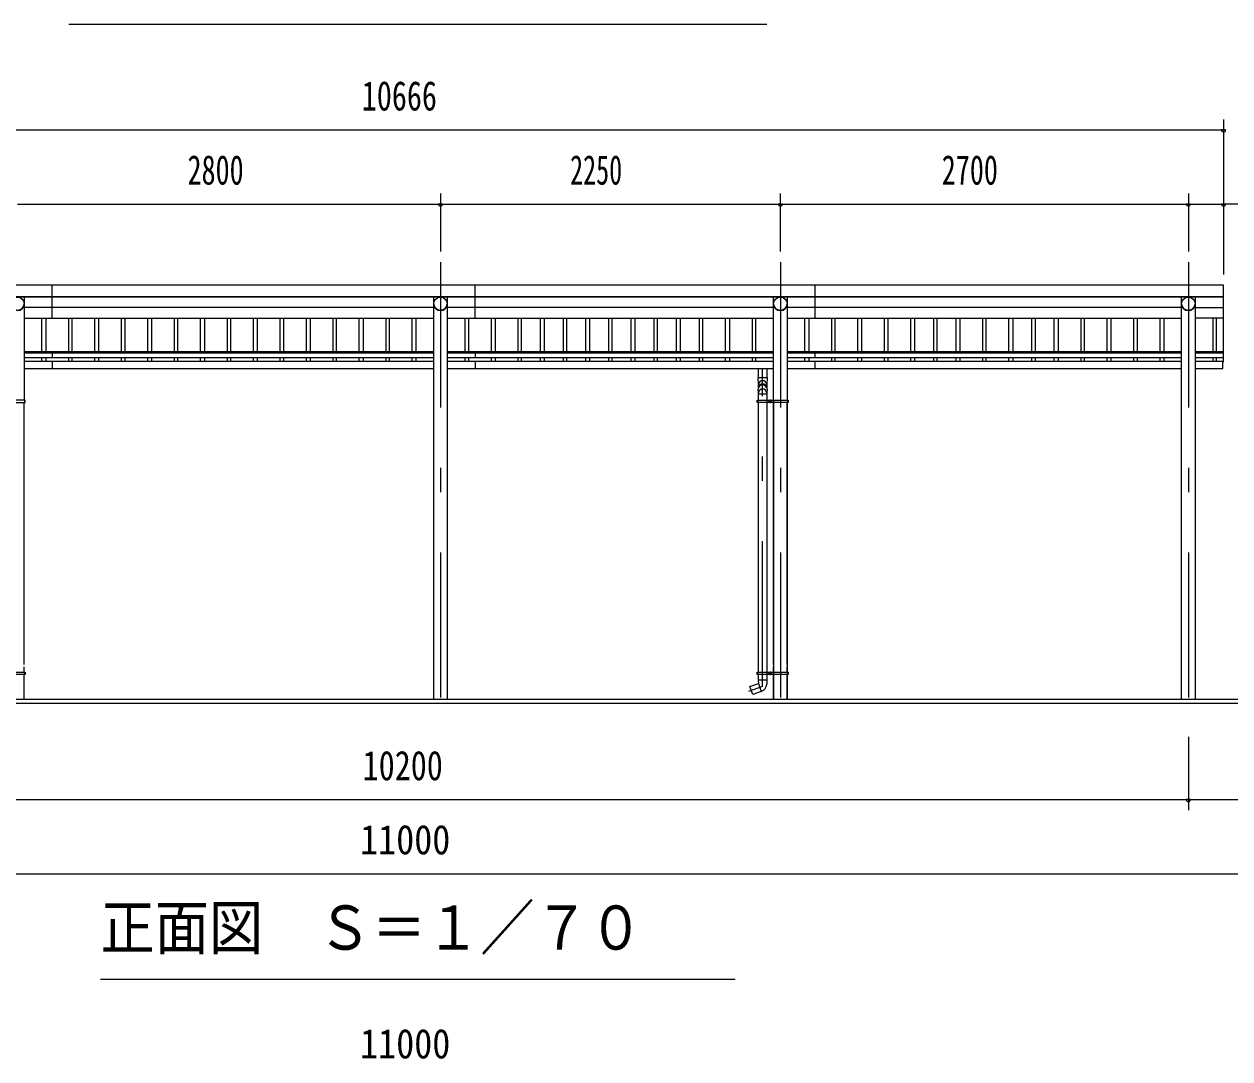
# Model space of a CAD drawing. Units: millimetres, scale not verified, with parts at other scales. Extents: x -31546 to 31551, y -14700 to 14700.
# Drawn here: x -4585 to 3396, y 778 to 7623 of the extents above; entities that cross this region are included whole.
import ezdxf
from ezdxf.enums import TextEntityAlignment as Align

# ---------------------------------------------------------------- set-up
doc = ezdxf.new("R2010")
doc.units = ezdxf.units.MM
doc.header["$LTSCALE"] = 80
doc.linetypes.add('USER3', pattern=[24, 12, -5, 2, -5])
for name, color, linetype, lineweight in [('0-2_1-07BOLD', 7, 'Continuous', 18), ('0-3_1-27CENTER', 3, 'USER3', 18), ('0-4_1-47THIN', 4, 'Continuous', 18), ('0-5_1-57DIM', 3, 'Continuous', 18)]:
    doc.layers.add(name, color=color, linetype=linetype, lineweight=lineweight)
doc.styles.add('ＭＳ ゴシック', font='')
doc.styles.get('ＭＳ ゴシック').set_extended_font_data('MS Gothic')

msp = doc.modelspace()

# ---------------------------------------------------------------- linework, layer by layer
at = {"layer": '0-2_1-07BOLD'}
for p, q in [((-4399.41, 5678.35), (-4399.41, 5896.54)), ((-1599.42, 5678.35), (-1599.42, 5896.54)), ((650.59, 5678.35), (650.59, 5896.54)), ((-7312.41, 5821.4), (3353.58, 5821.4)), ((3353.59, 5817.32), (-7312.41, 5817.32)), ((-4584.86, 5817.32), (-4584.86, 5135.54)), ((-1873.96, 5747.84), (-4584.86, 5747.84)), ((-1873.97, 3157.54), (-1873.97, 5817.32)), ((376.03, 5747.84), (-1784.87, 5747.84)), ((-1784.86, 5817.32), (-1784.86, 3157.54)), ((376.03, 5135.54), (376.03, 5817.32)), ((3076.03, 5747.84), (465.13, 5747.84)), ((465.14, 5817.32), (465.14, 5135.54)), ((3076.04, 3157.54), (3076.04, 5817.32)), ((3165.13, 5817.32), (3165.13, 3157.54)), ((3165.13, 5747.84), (3353.58, 5747.84)), ((-4584.86, 5678.35), (-1873.96, 5678.35)), ((-1784.87, 5678.35), (376.03, 5678.35)), ((465.13, 5678.35), (3076.03, 5678.35)), ((3353.58, 5678.35), (3165.13, 5678.35)), ((-4584.86, 5456.73), (-1873.96, 5456.73)), ((-1873.96, 5446.3), (-4584.86, 5446.3)), ((-4399.41, 5456.73), (-4399.41, 5416.69)), ((-1784.87, 5456.73), (376.03, 5456.73)), ((376.03, 5446.3), (-1784.87, 5446.3)), ((-1599.42, 5456.73), (-1599.42, 5416.69)), ((465.13, 5456.73), (3076.03, 5456.73)), ((3076.03, 5446.3), (465.13, 5446.3)), ((650.59, 5416.69), (650.59, 5456.73)), ((3165.14, 5456.73), (3353.58, 5456.73)), ((3353.58, 5446.3), (3165.14, 5446.3)), ((-4584.86, 5416.69), (-1873.96, 5416.69)), ((-1873.96, 5390.36), (-4584.86, 5390.36)), ((-4399.41, 5390.36), (-4399.41, 5345.36)), ((-1784.87, 5416.69), (376.03, 5416.69)), ((376.03, 5390.36), (-1784.87, 5390.36)), ((-1599.42, 5390.36), (-1599.42, 5345.36)), ((465.13, 5416.69), (3076.03, 5416.69)), ((3076.03, 5390.36), (465.13, 5390.36)), ((650.59, 5345.36), (650.59, 5390.36)), ((3165.13, 5416.69), (3353.58, 5416.69)), ((3348.58, 5387.78), (3353.58, 5387.78)), ((-4584.86, 5345.36), (-1873.96, 5345.36)), ((-1784.87, 5345.36), (376.03, 5345.36)), ((275.07, 5285.74), (275.07, 5345.36)), ((330.07, 5345.36), (330.07, 5285.74)), ((465.13, 5345.36), (3076.03, 5345.36)), ((3165.13, 5345.36), (3348.58, 5345.36)), ((-4584.86, 3386.14), (-4584.86, 5117.54)), ((-4583.28, 5135.54), (-4583.28, 5119.54)), ((-4577.18, 5127.54), (-4583.28, 5127.54)), ((273.47, 5127.54), (267.37, 5127.54)), ((273.47, 5119.54), (273.47, 5135.54)), ((275.07, 5176.09), (330.07, 5176.09)), ((275.07, 3335.54), (275.07, 5119.54)), ((330.07, 5119.54), (330.07, 3335.54)), ((331.67, 5135.54), (331.67, 5119.54)), ((374.42, 5135.54), (374.42, 5119.54)), ((376.02, 5119.54), (376.02, 3335.54)), ((376.03, 3386.14), (376.03, 5117.54)), ((465.13, 5119.54), (465.13, 3335.54)), ((465.14, 3386.14), (465.14, 5117.54)), ((466.72, 5135.54), (466.72, 5119.54)), ((472.82, 5127.54), (466.72, 5127.54)), ((-4584.86, 3335.54), (-4584.86, 3370.14)), ((376.03, 3335.54), (376.03, 3370.14)), ((465.14, 3335.54), (465.14, 3370.14)), ((-4584.86, 3157.54), (-4584.86, 3319.54)), ((-4583.28, 3319.54), (-4583.28, 3335.54)), ((-4583.28, 3327.54), (-4577.18, 3327.54)), ((273.47, 3327.54), (267.37, 3327.54)), ((273.47, 3319.54), (273.47, 3335.54)), ((331.58, 3282.63), (273.57, 3282.63)), ((275.07, 3282.63), (275.07, 3319.54)), ((331.58, 3282.63), (329.82, 3256.84)), ((330.07, 3319.54), (330.07, 3282.63)), ((331.67, 3335.54), (331.67, 3319.54)), ((374.42, 3335.54), (374.42, 3319.54)), ((376.02, 3157.54), (376.02, 3319.54)), ((376.03, 3319.54), (376.03, 3157.54)), ((465.13, 3157.54), (465.13, 3319.54)), ((465.14, 3319.54), (465.14, 3157.54)), ((466.72, 3319.54), (466.72, 3335.54)), ((472.82, 3327.54), (466.72, 3327.54)), ((3670.58, 3127.54), (-7629.41, 3127.54))]:
    msp.add_line(p, q, dxfattribs=at)
for points in [[(3353.58, 5387.78), (3353.58, 5896.54), (-7312.41, 5896.54), (-7312.41, 5387.78), (-7307.41, 5387.78)], [(3348.58, 5345.36), (3348.58, 5390.36), (3165.13, 5390.36)], [(275.07, 5217.98), (275.07, 5236.07), (273.07, 5285.74), (332.07, 5285.74)], [(332.07, 5285.74), (330.07, 5236.07), (330.07, 5217.97)], [(275.07, 5135.54), (275.07, 5183.03), (273.07, 5208.87)], [(332.07, 5209), (330.07, 5183.03), (330.07, 5135.54)], [(273.58, 3282.63), (275.07, 3260.63), (293.89, 3208.95)], [(293.6, 3208.85), (237.5, 3188.43), (218.69, 3240.11), (275.07, 3260.63)], [(-7479.41, 3157.54), (3520.58, 3157.54), (3520.58, 3127.54)]]:
    msp.add_lwpolyline(points, dxfattribs=at)
for points in [[(-4577.18, 5119.54), (-4577.18, 5135.54), (-4782.63, 5135.54), (-4782.63, 5119.54)], [(472.82, 5119.54), (267.37, 5119.54), (267.37, 5135.54), (472.82, 5135.54)], [(348.05, 5130.42), (348.05, 5124.65), (353.05, 5121.77), (358.05, 5124.65), (358.05, 5130.42), (353.05, 5133.31)], [(-4782.63, 3335.54), (-4577.18, 3335.54), (-4577.18, 3319.54), (-4782.63, 3319.54)], [(472.82, 3335.54), (472.82, 3319.54), (267.37, 3319.54), (267.37, 3335.54)], [(358.05, 3324.65), (353.05, 3321.77), (348.05, 3324.65), (348.05, 3330.43), (353.05, 3333.31), (358.05, 3330.43)]]:
    msp.add_lwpolyline(points, close=True, dxfattribs=at)
for centre, radius in [((-4629.41, 5772.78), 44.55), ((-1829.42, 5772.78), 44.55), ((420.58, 5772.78), 44.55), ((3120.58, 5772.78), 44.55), ((353.05, 5127.54), 6.25), ((353.05, 5127.54), 4.9), ((353.05, 3327.54), 6.25), ((353.05, 3327.54), 4.9)]:
    msp.add_circle(centre, radius, dxfattribs=at)
for centre, radius, start, end in [((-4629.41, 5772.09), 44.55, 180, 0), ((-1829.42, 5772.09), 44.55, 180, 0), ((420.58, 5772.09), 44.55, 180, 0), ((3120.58, 5772.09), 44.55, 180, 0), ((302.57, 5207.16), 29.55, 3.56303, 176.43697), ((302.57, 5236.37), 27.55, 3.55867, 176.44133), ((302.57, 5215.66), 27.55, 3.55867, 176.44133), ((302.57, 5182.05), 27.55, 3.55867, 176.44133), ((274.94, 3260.59), 55, 289.83269, 356.09424)]:
    msp.add_arc(centre, radius, start, end, dxfattribs=at)
at = {"layer": '0-3_1-27CENTER'}
for p, q in [((-1829.41, 6047.54), (-1829.41, 2977.54)), ((420.59, 6047.54), (420.59, 2977.54)), ((3120.59, 6047.54), (3120.59, 2977.54)), ((302.57, 3241.38), (302.57, 5345.36)), ((340.55, 5127.54), (365.55, 5127.54)), ((353.05, 5140.04), (353.05, 5115.04)), ((365.55, 3327.54), (340.55, 3327.54)), ((353.05, 3340.04), (353.05, 3315.04)), ((302.59, 3241.38), (209.31, 3207.43))]:
    msp.add_line(p, q, dxfattribs=at)
at = {"layer": '0-4_1-47THIN'}
for p, q in [((-4466.91, 5456.73), (-4466.91, 5678.35)), ((-4441.91, 5678.35), (-4441.91, 5456.73)), ((-4291.91, 5678.35), (-4291.91, 5456.73)), ((-4266.91, 5456.73), (-4266.91, 5678.35)), ((-4116.91, 5456.73), (-4116.91, 5678.35)), ((-4091.91, 5678.35), (-4091.91, 5456.73)), ((-3941.91, 5678.35), (-3941.91, 5456.73)), ((-3916.91, 5456.73), (-3916.91, 5678.35)), ((-3766.91, 5456.73), (-3766.91, 5678.35)), ((-3741.91, 5678.35), (-3741.91, 5456.73)), ((-3591.91, 5678.35), (-3591.91, 5456.73)), ((-3566.91, 5456.73), (-3566.91, 5678.35)), ((-3416.91, 5456.73), (-3416.91, 5678.35)), ((-3391.91, 5678.35), (-3391.91, 5456.73)), ((-3241.91, 5678.35), (-3241.91, 5456.73)), ((-3216.91, 5456.73), (-3216.91, 5678.35)), ((-3066.91, 5456.73), (-3066.91, 5678.35)), ((-3041.91, 5678.35), (-3041.91, 5456.73)), ((-2891.91, 5678.35), (-2891.91, 5456.73)), ((-2866.91, 5456.73), (-2866.91, 5678.35)), ((-2716.91, 5456.73), (-2716.91, 5678.35)), ((-2691.91, 5678.35), (-2691.91, 5456.73)), ((-2541.91, 5678.35), (-2541.91, 5456.73)), ((-2516.91, 5456.73), (-2516.91, 5678.35)), ((-2366.91, 5456.73), (-2366.91, 5678.35)), ((-2341.91, 5678.35), (-2341.91, 5456.73)), ((-2191.91, 5678.35), (-2191.91, 5456.73)), ((-2166.91, 5456.73), (-2166.91, 5678.35)), ((-2016.91, 5456.73), (-2016.91, 5678.35)), ((-1991.91, 5678.35), (-1991.91, 5456.73)), ((-1666.91, 5678.35), (-1666.91, 5456.73)), ((-1641.91, 5456.73), (-1641.91, 5678.35)), ((-1491.91, 5456.73), (-1491.91, 5678.35)), ((-1466.91, 5678.35), (-1466.91, 5456.73)), ((-1316.91, 5678.35), (-1316.91, 5456.73)), ((-1291.91, 5456.73), (-1291.91, 5678.35)), ((-1166.91, 5456.73), (-1166.91, 5678.35)), ((-1141.91, 5678.35), (-1141.91, 5456.73)), ((-1016.91, 5678.35), (-1016.91, 5456.73)), ((-991.91, 5456.73), (-991.91, 5678.35)), ((-866.91, 5456.73), (-866.91, 5678.35)), ((-841.91, 5678.35), (-841.91, 5456.73)), ((-716.91, 5678.35), (-716.91, 5456.73)), ((-691.91, 5456.73), (-691.91, 5678.35)), ((-566.91, 5456.73), (-566.91, 5678.35)), ((-541.91, 5678.35), (-541.91, 5456.73)), ((-416.91, 5678.35), (-416.91, 5456.73)), ((-391.91, 5456.73), (-391.91, 5678.35)), ((-266.91, 5456.73), (-266.91, 5678.35)), ((-241.91, 5678.35), (-241.91, 5456.73)), ((-116.92, 5678.35), (-116.92, 5456.73)), ((-91.91, 5456.73), (-91.91, 5678.35)), ((58.08, 5456.73), (58.08, 5678.35)), ((83.09, 5678.35), (83.09, 5456.73)), ((233.09, 5678.35), (233.09, 5456.73)), ((258.09, 5456.73), (258.09, 5678.35)), ((583.09, 5456.73), (583.09, 5678.35)), ((608.09, 5678.35), (608.09, 5456.73)), ((758.09, 5678.35), (758.09, 5456.73)), ((783.09, 5456.73), (783.09, 5678.35)), ((933.08, 5456.73), (933.08, 5678.35)), ((958.09, 5678.35), (958.09, 5456.73)), ((1108.08, 5678.35), (1108.08, 5456.73)), ((1133.09, 5456.73), (1133.09, 5678.35)), ((1283.08, 5456.73), (1283.08, 5678.35)), ((1308.08, 5678.35), (1308.08, 5456.73)), ((1433.09, 5678.35), (1433.09, 5456.73)), ((1458.09, 5456.73), (1458.09, 5678.35)), ((1583.08, 5456.73), (1583.08, 5678.35)), ((1608.08, 5678.35), (1608.08, 5456.73)), ((1758.09, 5678.35), (1758.09, 5456.73)), ((1783.09, 5456.73), (1783.09, 5678.35)), ((1933.08, 5456.73), (1933.08, 5678.35)), ((1958.08, 5678.35), (1958.08, 5456.73)), ((2083.09, 5678.35), (2083.09, 5456.73)), ((2108.09, 5456.73), (2108.09, 5678.35)), ((2233.08, 5456.73), (2233.08, 5678.35)), ((2258.08, 5678.35), (2258.08, 5456.73)), ((2408.09, 5678.35), (2408.09, 5456.73)), ((2433.09, 5456.73), (2433.09, 5678.35)), ((2583.09, 5456.73), (2583.09, 5678.35)), ((2608.09, 5678.35), (2608.09, 5456.73)), ((2758.08, 5678.35), (2758.08, 5456.73)), ((2783.09, 5456.73), (2783.09, 5678.35)), ((2933.08, 5456.73), (2933.08, 5678.35)), ((2958.09, 5678.35), (2958.09, 5456.73)), ((3283.09, 5678.35), (3283.09, 5456.73)), ((3308.08, 5456.73), (3308.08, 5678.35)), ((-4466.91, 5390.36), (-4466.91, 5416.69)), ((-4441.91, 5416.69), (-4441.91, 5390.36)), ((-4291.91, 5416.69), (-4291.91, 5390.36)), ((-4266.91, 5390.36), (-4266.91, 5416.69)), ((-4116.91, 5390.36), (-4116.91, 5416.69)), ((-4091.91, 5416.69), (-4091.91, 5390.36)), ((-3941.91, 5416.69), (-3941.91, 5390.36)), ((-3916.91, 5390.36), (-3916.91, 5416.69)), ((-3766.91, 5390.36), (-3766.91, 5416.69)), ((-3741.91, 5416.69), (-3741.91, 5390.36)), ((-3591.91, 5416.69), (-3591.91, 5390.36)), ((-3566.91, 5390.36), (-3566.91, 5416.69)), ((-3416.91, 5390.36), (-3416.91, 5416.69)), ((-3391.91, 5416.69), (-3391.91, 5390.36)), ((-3241.91, 5416.69), (-3241.91, 5390.36)), ((-3216.91, 5390.36), (-3216.91, 5416.69)), ((-3066.91, 5390.36), (-3066.91, 5416.69)), ((-3041.91, 5416.69), (-3041.91, 5390.36)), ((-2891.91, 5416.69), (-2891.91, 5390.36)), ((-2866.91, 5390.36), (-2866.91, 5416.69)), ((-2716.91, 5390.36), (-2716.91, 5416.69)), ((-2691.91, 5416.69), (-2691.91, 5390.36)), ((-2541.91, 5416.69), (-2541.91, 5390.36)), ((-2516.91, 5390.36), (-2516.91, 5416.69)), ((-2366.91, 5390.36), (-2366.91, 5416.69)), ((-2341.91, 5416.69), (-2341.91, 5390.36)), ((-2191.91, 5416.69), (-2191.91, 5390.36)), ((-2166.91, 5390.36), (-2166.91, 5416.69)), ((-2016.91, 5390.36), (-2016.91, 5416.69)), ((-1991.91, 5416.69), (-1991.91, 5390.36)), ((-1666.91, 5416.69), (-1666.91, 5390.36)), ((-1641.91, 5390.36), (-1641.91, 5416.69)), ((-1491.91, 5390.36), (-1491.91, 5416.69)), ((-1466.91, 5416.69), (-1466.91, 5390.36)), ((-1316.91, 5416.69), (-1316.91, 5390.36)), ((-1291.91, 5390.36), (-1291.91, 5416.69)), ((-1166.91, 5390.36), (-1166.91, 5416.69)), ((-1141.91, 5416.69), (-1141.91, 5390.36)), ((-1016.91, 5416.69), (-1016.91, 5390.36)), ((-991.91, 5390.36), (-991.91, 5416.69)), ((-866.91, 5390.36), (-866.91, 5416.69)), ((-841.91, 5416.69), (-841.91, 5390.36)), ((-716.91, 5416.69), (-716.91, 5390.36)), ((-691.91, 5390.36), (-691.91, 5416.69)), ((-566.91, 5390.36), (-566.91, 5416.69)), ((-541.91, 5416.69), (-541.91, 5390.36)), ((-416.91, 5416.69), (-416.91, 5390.36)), ((-391.91, 5390.36), (-391.91, 5416.69)), ((-266.91, 5390.36), (-266.91, 5416.69)), ((-241.91, 5416.69), (-241.91, 5390.36)), ((-116.92, 5416.69), (-116.92, 5390.36)), ((-91.91, 5390.36), (-91.91, 5416.69)), ((58.08, 5390.36), (58.08, 5416.69)), ((83.09, 5416.69), (83.09, 5390.36)), ((233.09, 5416.69), (233.09, 5390.36)), ((258.09, 5390.36), (258.09, 5416.69)), ((583.09, 5390.36), (583.09, 5416.69)), ((608.09, 5416.69), (608.09, 5390.36)), ((758.09, 5416.69), (758.09, 5390.36)), ((783.09, 5390.36), (783.09, 5416.69)), ((933.08, 5390.36), (933.08, 5416.69)), ((958.09, 5416.69), (958.09, 5390.36)), ((1108.08, 5416.69), (1108.08, 5390.36)), ((1133.09, 5390.36), (1133.09, 5416.69)), ((1283.08, 5390.36), (1283.08, 5416.69)), ((1308.08, 5416.69), (1308.08, 5390.36)), ((1433.09, 5416.69), (1433.09, 5390.36)), ((1458.09, 5390.36), (1458.09, 5416.69)), ((1583.08, 5390.36), (1583.08, 5416.69)), ((1608.08, 5416.69), (1608.08, 5390.36)), ((1758.09, 5416.69), (1758.09, 5390.36)), ((1783.09, 5390.36), (1783.09, 5416.69)), ((1933.08, 5390.36), (1933.08, 5416.69)), ((1958.08, 5416.69), (1958.08, 5390.36)), ((2083.09, 5416.69), (2083.09, 5390.36)), ((2108.09, 5390.36), (2108.09, 5416.69)), ((2233.08, 5390.36), (2233.08, 5416.69)), ((2258.08, 5416.69), (2258.08, 5390.36)), ((2408.09, 5416.69), (2408.09, 5390.36)), ((2433.09, 5390.36), (2433.09, 5416.69)), ((2583.09, 5390.36), (2583.09, 5416.69)), ((2608.09, 5416.69), (2608.09, 5390.36)), ((2758.08, 5416.69), (2758.08, 5390.36)), ((2783.09, 5390.36), (2783.09, 5416.69)), ((2933.08, 5390.36), (2933.08, 5416.69)), ((2958.09, 5416.69), (2958.09, 5390.36)), ((3283.09, 5416.69), (3283.09, 5390.36)), ((3308.08, 5390.36), (3308.08, 5416.69))]:
    msp.add_line(p, q, dxfattribs=at)
at = {"layer": '0-5_1-57DIM'}
for p, q in [((-4289.41, 7622.54), (330.59, 7622.54)), ((3353.58, 6992.54), (3353.58, 5966.54)), ((-7312.41, 6922.54), (3353.58, 6922.54)), ((3367.58, 6922.54), (3339.58, 6922.54)), ((-1829.41, 6502.54), (-1829.41, 6117.54)), ((420.59, 6117.54), (420.59, 6502.54)), ((3120.59, 6502.54), (3120.59, 6117.54)), ((-4629.41, 6432.54), (-1829.41, 6432.54)), ((-1815.41, 6432.54), (-1843.41, 6432.54)), ((-1829.41, 6432.54), (420.59, 6432.54)), ((434.59, 6432.54), (406.59, 6432.54)), ((420.59, 6432.54), (3120.59, 6432.54)), ((3134.59, 6432.54), (3106.59, 6432.54)), ((3120.59, 6432.54), (3353.58, 6432.54)), ((3367.58, 6432.54), (3339.58, 6432.54)), ((3903.08, 6432.54), (3353.58, 6432.54)), ((3120.59, 2907.54), (3120.59, 2422.54)), ((-7079.41, 2492.54), (3120.59, 2492.54)), ((3134.59, 2492.54), (3106.59, 2492.54)), ((3120.59, 2492.54), (3520.58, 2492.54)), ((-7479.41, 2002.54), (3520.58, 2002.54)), ((120.59, 1302.54), (-4079.41, 1302.54))]:
    msp.add_line(p, q, dxfattribs=at)
for centre in [(3353.58, 6922.54), (-1829.41, 6432.54), (420.59, 6432.54), (3120.59, 6432.54), (3353.58, 6432.54), (3120.59, 2492.54)]:
    msp.add_arc(centre, 14, 180, 0, dxfattribs=at)

# ---------------------------------------------------------------- texts
at = {"layer": '0-5_1-57DIM', "color": 7, "style": 'ＭＳ ゴシック'}
for s, height, width, p in [('10666', 195, 0.75, (-2349.99, 6992.54)), ('2800', 195, 0.7, (-3503.31, 6502.54)), ('2250', 195, 0.65, (-971.44, 6502.54)), ('2700', 195, 0.7, (1488.71, 6502.54)), ('10200', 195, 0.8, (-2344.16, 2562.54)), ('11000', 195, 0.9, (-2361.09, 2072.54)), ('正面図\u3000Ｓ＝１／７０', 292.5, 0.9, (-4079.41, 1412.44)), ('11000', 195, 0.9, (-2361.09, 722.54))]:
    msp.add_text(s, height=height, dxfattribs=dict(at, width=width)).set_placement(p, align=Align.BOTTOM_LEFT)

doc.saveas('drawing.dxf')
